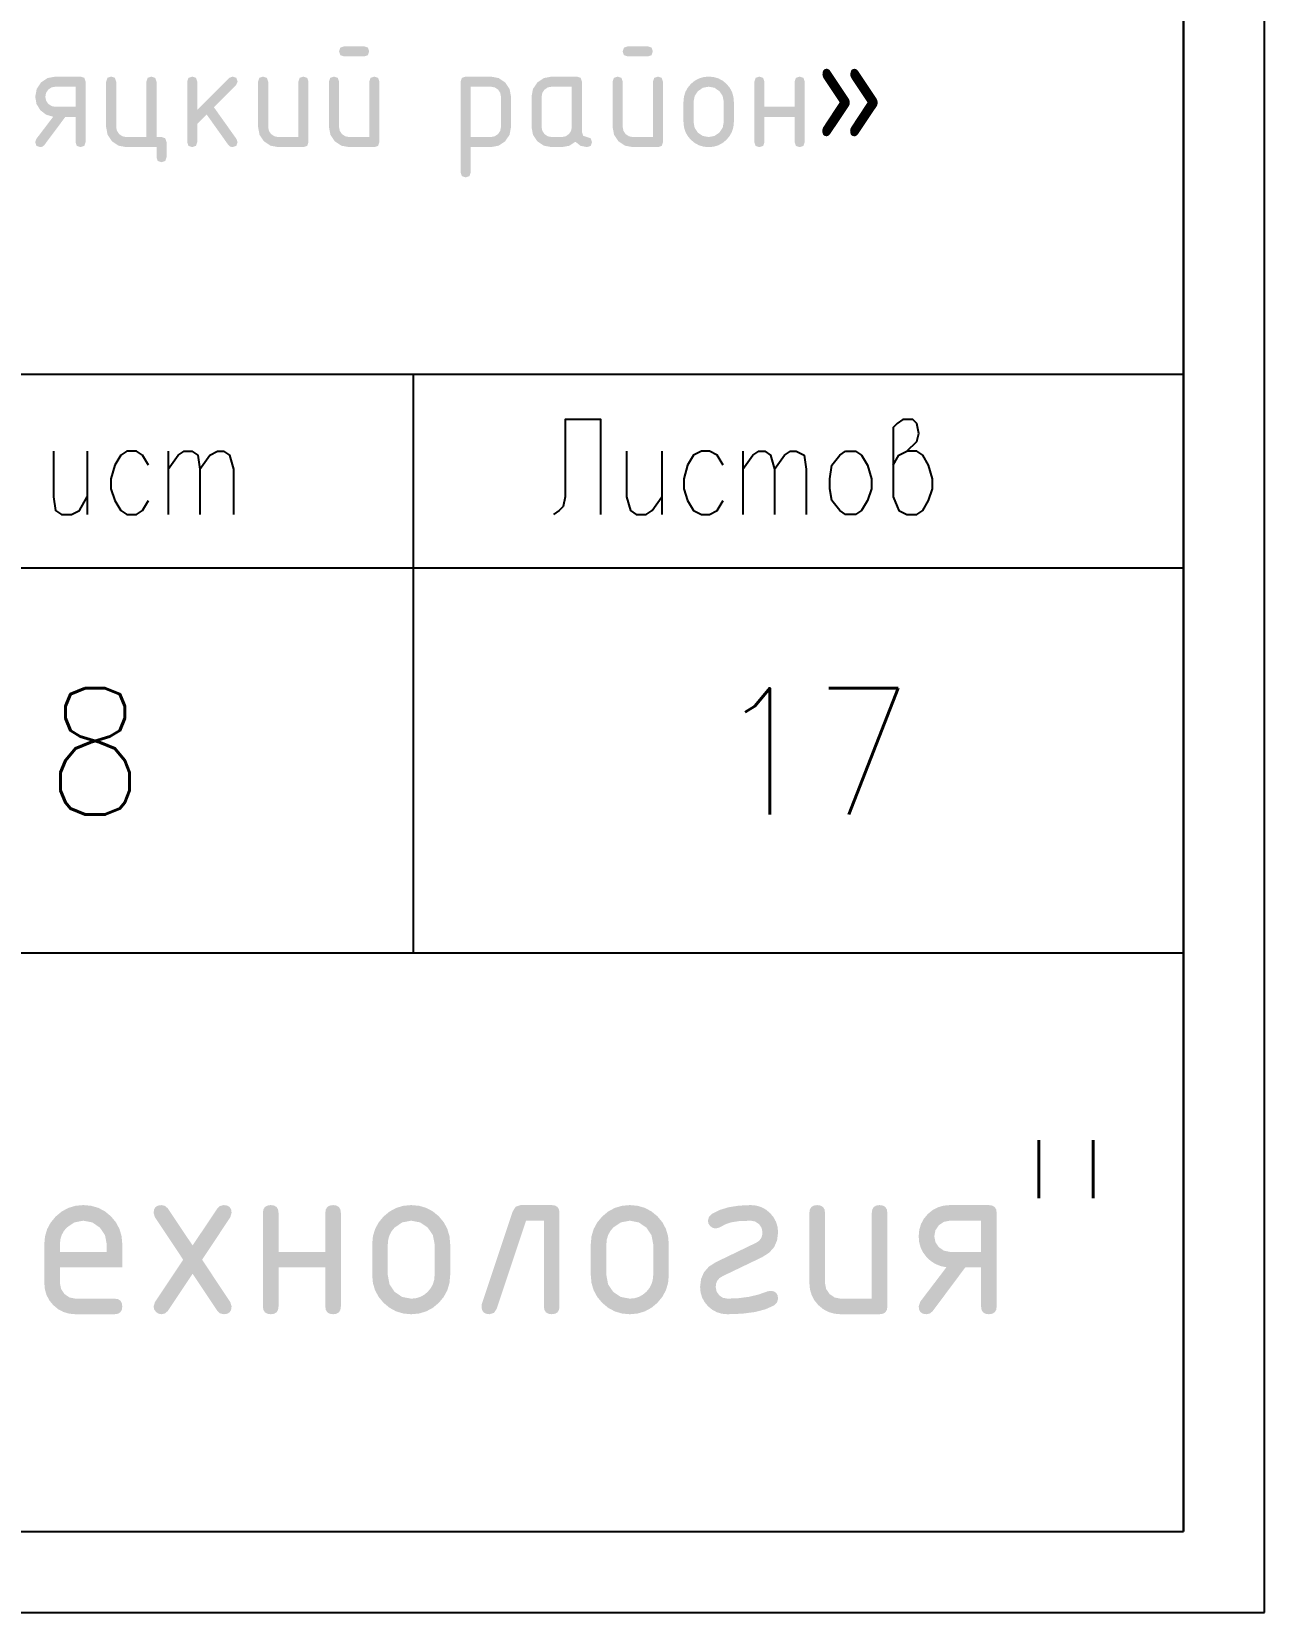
# Model space of a CAD drawing. Header units: millimetres. Extents: x 0 to 420, y 0 to 297.
# Drawn here: x 393.65 to 420.07, y 0 to 33.89 of the extents above; entities that cross this region are included whole.
import ezdxf

# ---------------------------------------------------------------- set-up
doc = ezdxf.new("R2010")
doc.units = ezdxf.units.MM
doc.layers.get('0').update_dxf_attribs({"linetype": 'CONTINUOUS'})
doc.styles.get("Standard").update_dxf_attribs({"font": 'STANDARD'})

msp = doc.modelspace()

# ---------------------------------------------------------------- hatches: boundary and pattern name
at = {"true_color": 0x000007}
h = msp.add_hatch(color=0, dxfattribs=at)
h.paths.add_polyline_path([(401.103784, 32.815617), (401.103784, 31.51971), (401.076636, 31.438613), (400.995746, 31.411672), (400.456106, 31.411672), (400.28833, 31.442816), (400.149079, 31.536798), (400.055097, 31.676049), (400.023953, 31.843825), (400.023953, 32.815617), (400.050894, 32.896508), (400.131991, 32.923655), (400.212882, 32.896508), (400.240029, 32.815617), (400.240029, 31.843825), (400.255808, 31.761073), (400.303419, 31.691138), (400.373355, 31.643527), (400.456106, 31.627748), (400.887707, 31.627748), (400.887707, 32.815617), (400.914648, 32.896508), (400.995746, 32.923655), (401.076636, 32.896508)], flags=0)
h.paths.add_polyline_path([(400.778016, 33.355808), (400.348068, 33.355808), (400.26697, 33.382749), (400.240029, 33.463846), (400.26697, 33.544737), (400.348068, 33.571885), (400.778016, 33.571885), (400.858906, 33.544737), (400.886054, 33.463846), (400.858906, 33.382749)], flags=0)
h = msp.add_hatch(color=0, dxfattribs=at)
h.paths.add_polyline_path([(407.183478, 32.815617), (407.183478, 31.51971), (407.156331, 31.438613), (407.07544, 31.411672), (406.5358, 31.411672), (406.368024, 31.442816), (406.228773, 31.536798), (406.134791, 31.676049), (406.103647, 31.843825), (406.103647, 32.815617), (406.130588, 32.896508), (406.211685, 32.923655), (406.292576, 32.896508), (406.319724, 32.815617), (406.319724, 31.843825), (406.335502, 31.761073), (406.383113, 31.691138), (406.453049, 31.643527), (406.5358, 31.627748), (406.967402, 31.627748), (406.967402, 32.815617), (406.994342, 32.896508), (407.07544, 32.923655), (407.156331, 32.896508)], flags=0)
h.paths.add_polyline_path([(406.85771, 33.355808), (406.427762, 33.355808), (406.346664, 33.382749), (406.319724, 33.463846), (406.346664, 33.544737), (406.427762, 33.571885), (406.85771, 33.571885), (406.938601, 33.544737), (406.965748, 33.463846), (406.938601, 33.382749)], flags=0)
h = msp.add_hatch(color=0, dxfattribs=at)
h.paths.add_polyline_path([(394.113439, 32.063208), (393.96089, 32.107857), (393.83728, 32.203768), (393.7557, 32.33606), (393.728691, 32.491503), (393.759834, 32.659072), (393.853817, 32.79853), (393.993067, 32.892305), (394.160844, 32.923655), (394.700483, 32.923655), (394.781374, 32.896508), (394.808521, 32.815617), (394.808521, 31.51971), (394.781374, 31.438613), (394.700483, 31.411672), (394.619386, 31.438613), (394.592445, 31.51971), (394.592445, 32.059901), (394.373613, 32.059901), (393.92327, 31.455769), (393.885167, 31.422558), (393.836729, 31.411672), (393.755631, 31.438613), (393.728691, 31.51971), (393.749637, 31.585305)], flags=0)
h.paths.add_polyline_path([(393.944767, 32.491503), (393.960546, 32.409234), (394.008157, 32.339367), (394.078092, 32.291756), (394.160844, 32.275977), (394.592445, 32.275977), (394.592445, 32.707579), (394.160844, 32.707579), (394.077197, 32.691869), (394.007606, 32.64474), (393.960477, 32.574943)], flags=0)
for points in [[(396.435641, 31.627748), (396.516532, 31.600601), (396.543679, 31.51971), (396.543679, 31.195595), (396.516532, 31.114705), (396.435641, 31.087557), (396.354544, 31.114705), (396.327603, 31.195595), (396.327603, 31.411672), (395.679925, 31.411672), (395.512149, 31.443091), (395.372898, 31.537349), (395.278916, 31.676944), (395.247772, 31.843825), (395.247772, 32.815617), (395.274713, 32.896508), (395.35581, 32.923655), (395.436701, 32.896508), (395.463849, 32.815617), (395.463849, 31.843825), (395.479627, 31.761073), (395.527238, 31.691138), (395.597174, 31.643527), (395.679925, 31.627748), (396.111527, 31.627748), (396.111527, 32.815617), (396.138467, 32.896508), (396.219565, 32.923655), (396.300456, 32.896508), (396.327603, 32.815617), (396.327603, 31.627748)], [(397.201866, 32.21369), (397.880964, 32.892787), (397.957583, 32.923655), (398.038473, 32.896508), (398.065621, 32.815617), (398.033099, 32.740652), (397.558503, 32.266056), (398.044675, 31.581997), (398.065621, 31.518056), (398.038473, 31.438199), (397.957583, 31.411672), (397.906251, 31.422972), (397.867735, 31.457423), (397.40306, 32.110613), (397.201866, 31.909419), (397.201866, 31.51971), (397.174719, 31.438613), (397.093828, 31.411672), (397.012731, 31.438613), (396.98579, 31.51971), (396.98579, 32.815617), (397.012731, 32.896508), (397.093828, 32.923655), (397.174719, 32.896508), (397.201866, 32.815617)], [(399.584702, 32.815617), (399.584702, 31.51971), (399.557555, 31.438613), (399.476664, 31.411672), (398.937024, 31.411672), (398.769248, 31.442816), (398.629997, 31.536798), (398.536015, 31.676049), (398.504872, 31.843825), (398.504872, 32.815617), (398.531812, 32.896508), (398.61291, 32.923655), (398.693801, 32.896508), (398.720948, 32.815617), (398.720948, 31.843825), (398.736726, 31.761073), (398.784338, 31.691138), (398.854273, 31.643527), (398.937024, 31.627748), (399.368626, 31.627748), (399.368626, 32.815617), (399.395567, 32.896508), (399.476664, 32.923655), (399.557555, 32.896508)], [(409.357887, 32.059901), (409.357887, 31.51971), (409.330739, 31.438613), (409.249848, 31.411672), (409.168751, 31.438613), (409.14181, 31.51971), (409.14181, 32.815617), (409.168751, 32.896508), (409.249848, 32.923655), (409.330739, 32.896508), (409.357887, 32.815617), (409.357887, 32.275977), (410.005565, 32.275977), (410.005565, 32.815617), (410.032505, 32.896508), (410.113603, 32.923655), (410.194494, 32.896508), (410.221641, 32.815617), (410.221641, 31.51971), (410.194494, 31.438613), (410.113603, 31.411672), (410.032505, 31.438613), (410.005565, 31.51971), (410.005565, 32.059901)], [(397.304234, 7.561335), (397.909468, 6.652381), (397.937029, 6.558674), (397.926591, 6.485604), (397.895275, 6.433411), (397.843081, 6.402095), (397.770011, 6.391656), (397.689534, 6.409915), (397.630553, 6.464968), (397.101387, 7.260371), (396.57222, 6.464968), (396.513516, 6.409915), (396.433314, 6.391656), (396.36958, 6.403783), (396.315354, 6.440714), (396.278147, 6.49494), (396.265744, 6.558674), (396.293856, 6.652381), (396.899091, 7.561335), (396.293856, 8.470289), (396.265744, 8.563995), (396.276192, 8.637152), (396.307568, 8.689535), (396.359925, 8.72104), (396.433314, 8.731565), (396.513516, 8.71303), (396.57222, 8.657702), (397.101387, 7.865606), (397.630553, 8.657702), (397.689534, 8.71303), (397.770011, 8.731565), (397.843081, 8.721238), (397.895275, 8.690293), (397.926591, 8.63878), (397.937029, 8.566751), (397.909468, 8.470289)], [(398.942961, 7.394317), (398.942961, 6.558674), (398.932523, 6.485604), (398.901207, 6.433411), (398.849014, 6.402095), (398.775943, 6.391656), (398.702554, 6.402095), (398.650197, 6.433411), (398.618821, 6.485604), (398.608374, 6.558674), (398.608374, 8.563995), (398.618821, 8.637152), (398.650197, 8.689535), (398.702554, 8.72104), (398.775943, 8.731565), (398.849014, 8.72104), (398.901207, 8.689535), (398.932523, 8.637152), (398.942961, 8.563995), (398.942961, 7.728904), (399.945622, 7.728904), (399.945622, 8.563995), (399.956061, 8.637152), (399.987377, 8.689535), (400.03957, 8.72104), (400.11264, 8.731565), (400.185711, 8.72104), (400.237904, 8.689535), (400.26922, 8.637152), (400.279658, 8.563995), (400.279658, 6.558674), (400.26922, 6.485604), (400.237904, 6.433411), (400.185711, 6.402095), (400.11264, 6.391656), (400.03957, 6.402095), (399.987377, 6.433411), (399.956061, 6.485604), (399.945622, 6.558674), (399.945622, 7.394317)], [(404.129275, 8.731565), (404.797899, 8.731565), (404.870969, 8.72104), (404.923162, 8.689535), (404.954478, 8.637152), (404.964917, 8.563995), (404.964917, 6.558674), (404.954478, 6.485604), (404.923162, 6.433411), (404.870969, 6.402095), (404.797899, 6.391656), (404.724828, 6.402095), (404.672635, 6.433411), (404.641319, 6.485604), (404.630881, 6.558674), (404.630881, 8.396977), (404.248337, 8.396977), (403.617747, 6.505758), (403.559525, 6.420181), (403.461202, 6.391656), (403.387813, 6.402215), (403.335456, 6.433962), (403.30408, 6.486999), (403.293632, 6.56143), (403.301349, 6.612142), (403.962256, 8.594863), (404.026749, 8.697321)], [(409.483157, 6.893262), (409.556228, 6.882737), (409.608421, 6.851232), (409.639737, 6.798849), (409.650176, 6.725692), (409.62668, 6.640254), (409.556469, 6.576313), (409.373845, 6.495371), (409.147605, 6.437682), (408.877751, 6.403145), (408.564282, 6.391656), (408.447191, 6.40231), (408.339041, 6.434306), (408.239883, 6.487697), (408.149768, 6.562533), (408.074932, 6.652329), (408.021541, 6.751324), (407.989545, 6.859414), (407.978891, 6.976495), (407.999777, 7.147234), (408.062469, 7.292342), (408.167019, 7.411818), (408.313479, 7.505662), (409.179438, 7.923483), (409.239167, 7.962154), (409.281895, 8.012091), (409.307569, 8.073397), (409.316139, 8.146174), (409.297605, 8.242568), (409.242276, 8.323666), (409.161248, 8.378511), (409.065336, 8.396977), (408.816531, 8.38802), (408.642554, 8.361699), (408.522734, 8.319669), (408.391751, 8.250354), (408.313479, 8.229959), (408.251122, 8.242499), (408.196621, 8.280671), (408.158932, 8.334897), (408.14646, 8.396977), (408.16844, 8.479246), (408.234655, 8.544152), (408.396617, 8.62599), (408.589017, 8.684574), (408.811906, 8.7198), (409.065336, 8.731565), (409.18234, 8.720825), (409.290301, 8.688639), (409.38927, 8.635059), (409.479299, 8.560137), (409.553902, 8.470108), (409.607319, 8.371139), (409.639444, 8.263178), (409.650176, 8.146174), (409.6291, 7.975435), (409.565909, 7.830328), (409.460652, 7.710852), (409.313383, 7.617008), (408.455141, 7.204699), (408.393009, 7.164701), (408.348756, 7.113335), (408.322281, 7.050599), (408.313479, 6.976495), (408.331738, 6.880102), (408.38679, 6.799004), (408.467681, 6.743951), (408.564282, 6.725692), (408.800736, 6.735321), (409.022204, 6.764278), (409.228582, 6.812664), (409.419768, 6.880584)], [(411.992805, 8.563995), (411.992805, 6.558674), (411.982366, 6.485604), (411.95105, 6.433411), (411.898857, 6.402095), (411.825787, 6.391656), (410.990144, 6.391656), (410.854976, 6.403748), (410.73066, 6.440025), (410.617299, 6.500487), (410.514997, 6.585133), (410.430351, 6.687435), (410.369889, 6.800796), (410.333612, 6.925112), (410.32152, 7.06028), (410.32152, 8.563995), (410.331967, 8.637152), (410.363344, 8.689535), (410.4157, 8.72104), (410.48909, 8.731565), (410.56216, 8.72104), (410.614353, 8.689535), (410.645669, 8.637152), (410.656108, 8.563995), (410.656108, 7.06028), (410.680637, 6.932812), (410.754775, 6.82436), (410.862745, 6.750222), (410.990144, 6.725692), (411.658768, 6.725692), (411.658768, 8.563995), (411.669207, 8.637152), (411.700523, 8.689535), (411.752716, 8.72104), (411.825787, 8.731565), (411.898857, 8.72104), (411.95105, 8.689535), (411.982366, 8.637152)]]:
    msp.add_hatch(color=0, dxfattribs=at).paths.add_polyline_path(points, flags=0)
h = msp.add_hatch(color=0, dxfattribs=at)
h.paths.add_polyline_path([(402.846548, 32.815617), (402.873489, 32.896508), (402.954586, 32.923655), (403.494777, 32.923655), (403.661864, 32.892305), (403.801253, 32.79853), (403.895028, 32.659072), (403.926379, 32.491503), (403.926379, 31.843825), (403.895028, 31.676944), (403.801253, 31.537349), (403.661864, 31.443091), (403.494777, 31.411672), (403.062624, 31.411672), (403.062624, 30.871481), (403.035477, 30.79059), (402.954586, 30.763443), (402.873489, 30.79059), (402.846548, 30.871481)], flags=0)
h.paths.add_polyline_path([(403.062624, 32.707579), (403.062624, 31.627748), (403.494777, 31.627748), (403.577735, 31.643458), (403.647464, 31.690587), (403.694593, 31.760178), (403.710302, 31.843825), (403.710302, 32.491503), (403.694662, 32.575839), (403.648015, 32.645292), (403.578631, 32.691938), (403.494777, 32.707579)], flags=0)
h = msp.add_hatch(color=0, dxfattribs=at)
h.paths.add_polyline_path([(405.229384, 32.707579), (404.797782, 32.707579), (404.714135, 32.691869), (404.644544, 32.64474), (404.597415, 32.574943), (404.581706, 32.491503), (404.581706, 31.843825), (404.597484, 31.761073), (404.645096, 31.691138), (404.715031, 31.643527), (404.797782, 31.627748), (405.013859, 31.627748), (405.096817, 31.643458), (405.166545, 31.690587), (405.213674, 31.760178), (405.229384, 31.843825)], flags=0)
h.paths.add_polyline_path([(405.661537, 31.51971), (405.634389, 31.438613), (405.553498, 31.411672), (405.416384, 31.440266), (405.306554, 31.526325), (405.173435, 31.440266), (405.013859, 31.411672), (404.797782, 31.411672), (404.630006, 31.442816), (404.490755, 31.536798), (404.396773, 31.676049), (404.365629, 31.843825), (404.365629, 32.491503), (404.396773, 32.659072), (404.490755, 32.79853), (404.630006, 32.892305), (404.797782, 32.923655), (405.337422, 32.923655), (405.418313, 32.896508), (405.44546, 32.815617), (405.44546, 31.735786), (405.472401, 31.654689), (405.553498, 31.627748), (405.634389, 31.600601)], flags=0)
h = msp.add_hatch(color=0, dxfattribs=at)
h.paths.add_polyline_path([(407.622729, 31.951863), (407.622729, 32.383464), (407.632556, 32.491365), (407.662072, 32.590997), (407.711328, 32.682361), (407.780376, 32.765457), (407.863481, 32.834591), (407.954905, 32.884037), (408.054701, 32.913742), (408.16292, 32.923655), (408.271845, 32.913845), (408.372037, 32.88445), (408.463444, 32.835521), (408.546014, 32.76711), (408.614425, 32.684531), (408.663354, 32.593064), (408.69275, 32.492708), (408.70256, 32.383464), (408.70256, 31.951863), (408.692646, 31.843644), (408.662941, 31.743848), (408.613495, 31.652424), (408.544361, 31.569319), (408.461274, 31.500271), (408.36997, 31.451015), (408.270501, 31.421499), (408.16292, 31.411672), (408.054701, 31.421499), (407.954905, 31.451015), (407.863481, 31.500271), (407.780376, 31.569319), (407.711328, 31.652424), (407.662072, 31.743848), (407.632556, 31.843644)], flags=0)
h.paths.add_polyline_path([(408.486483, 31.951863), (408.486483, 32.383464), (408.462643, 32.507832), (408.391674, 32.61277), (408.287012, 32.683739), (408.16292, 32.707579), (408.038138, 32.683739), (407.933614, 32.61277), (407.862439, 32.507832), (407.838805, 32.383464), (407.838805, 31.951863), (407.862094, 31.826117), (407.932512, 31.721455), (408.037174, 31.651037), (408.16292, 31.627748), (408.287012, 31.651382), (408.391674, 31.722557), (408.462643, 31.827081)], flags=0)
h = msp.add_hatch(color=0, dxfattribs=at)
h.paths.add_polyline_path([(394.758758, 8.396977), (394.566452, 8.360184), (394.404326, 8.249803), (394.340023, 8.172495), (394.294221, 8.087745), (394.266815, 7.995555), (394.257703, 7.895922), (394.257703, 7.728904), (395.260363, 7.728904), (395.260363, 7.895922), (395.22357, 8.087745), (395.113189, 8.249803), (394.951063, 8.360184)], flags=0)
h.paths.add_polyline_path([(394.257703, 7.394317), (394.257703, 7.06028), (394.282232, 6.932812), (394.35637, 6.82436), (394.46434, 6.750222), (394.591739, 6.725692), (395.427382, 6.725692), (395.500452, 6.715254), (395.552645, 6.683938), (395.583961, 6.631745), (395.5944, 6.558674), (395.583961, 6.485604), (395.552645, 6.433411), (395.500452, 6.402095), (395.427382, 6.391656), (394.591739, 6.391656), (394.456571, 6.403748), (394.332255, 6.440025), (394.218894, 6.500487), (394.116592, 6.585133), (394.031946, 6.687435), (393.971484, 6.800796), (393.935207, 6.925112), (393.923115, 7.06028), (393.923115, 7.895922), (393.938325, 8.062743), (393.984024, 8.216799), (394.060316, 8.358142), (394.167304, 8.486825), (394.295995, 8.593899), (394.437399, 8.67038), (394.591619, 8.716269), (394.758758, 8.731565), (394.927946, 8.716389), (395.083286, 8.670931), (395.224776, 8.595294), (395.352416, 8.489581), (395.458129, 8.36163), (395.533766, 8.220037), (395.579224, 8.064801), (395.5944, 7.895922), (395.5944, 7.394317)], flags=0)
h = msp.add_hatch(color=0, dxfattribs=at)
h.paths.add_polyline_path([(400.951003, 7.227298), (400.951003, 7.895922), (400.966213, 8.062743), (401.011912, 8.216799), (401.088204, 8.358142), (401.195191, 8.486825), (401.323883, 8.593899), (401.465287, 8.67038), (401.619507, 8.716269), (401.786645, 8.731565), (401.955834, 8.716389), (402.111173, 8.670931), (402.252663, 8.595294), (402.380304, 8.489581), (402.486017, 8.36163), (402.561654, 8.220037), (402.607112, 8.064801), (402.622288, 7.895922), (402.622288, 7.227298), (402.607, 7.06016), (402.561172, 6.90594), (402.484854, 6.764536), (402.378099, 6.635844), (402.249408, 6.528857), (402.108004, 6.452565), (401.953784, 6.406866), (401.786645, 6.391656), (401.619507, 6.406866), (401.465287, 6.452565), (401.323883, 6.528857), (401.195191, 6.635844), (401.088204, 6.764536), (401.011912, 6.90594), (400.966213, 7.06016)], flags=0)
h.paths.add_polyline_path([(402.288251, 7.227298), (402.288251, 7.895922), (402.251458, 8.087745), (402.141077, 8.249803), (401.978951, 8.360184), (401.786645, 8.396977), (401.59434, 8.360184), (401.432214, 8.249803), (401.367911, 8.172495), (401.322109, 8.087745), (401.294703, 7.995555), (401.285591, 7.895922), (401.285591, 7.227298), (401.321971, 7.033133), (401.431112, 6.871213), (401.592755, 6.762073), (401.786645, 6.725692), (401.886596, 6.734805), (401.978951, 6.76221), (402.06376, 6.808013), (402.141077, 6.872316), (402.205466, 6.949641), (402.251458, 7.034511), (402.279053, 7.127029)], flags=0)
h = msp.add_hatch(color=0, dxfattribs=at)
h.paths.add_polyline_path([(405.636262, 7.227298), (405.636262, 7.895922), (405.651472, 8.062743), (405.697171, 8.216799), (405.773463, 8.358142), (405.88045, 8.486825), (406.009142, 8.593899), (406.150545, 8.67038), (406.304765, 8.716269), (406.471904, 8.731565), (406.641093, 8.716389), (406.796432, 8.670931), (406.937922, 8.595294), (407.065563, 8.489581), (407.171276, 8.36163), (407.246913, 8.220037), (407.292371, 8.064801), (407.307546, 7.895922), (407.307546, 7.227298), (407.292259, 7.06016), (407.24643, 6.90594), (407.170113, 6.764536), (407.063358, 6.635844), (406.934666, 6.528857), (406.793262, 6.452565), (406.639043, 6.406866), (406.471904, 6.391656), (406.304765, 6.406866), (406.150545, 6.452565), (406.009142, 6.528857), (405.88045, 6.635844), (405.773463, 6.764536), (405.697171, 6.90594), (405.651472, 7.06016)], flags=0)
h.paths.add_polyline_path([(406.97351, 7.227298), (406.97351, 7.895922), (406.936716, 8.087745), (406.826335, 8.249803), (406.664209, 8.360184), (406.471904, 8.396977), (406.279599, 8.360184), (406.117473, 8.249803), (406.05317, 8.172495), (406.007367, 8.087745), (405.979962, 7.995555), (405.970849, 7.895922), (405.970849, 7.227298), (406.007229, 7.033133), (406.11637, 6.871213), (406.278014, 6.762073), (406.471904, 6.725692), (406.571855, 6.734805), (406.664209, 6.76221), (406.749019, 6.808013), (406.826335, 6.872316), (406.890724, 6.949641), (406.936716, 7.034511), (406.964311, 7.127029)], flags=0)
h = msp.add_hatch(color=0, dxfattribs=at)
h.paths.add_polyline_path([(413.259462, 7.399278), (413.13574, 7.424074), (413.023335, 7.468662), (412.922196, 7.53299), (412.83227, 7.617008), (412.758562, 7.714977), (412.706042, 7.821991), (412.674605, 7.937996), (412.664149, 8.062941), (412.676242, 8.198023), (412.712519, 8.32215), (412.77298, 8.435321), (412.857626, 8.537537), (412.959928, 8.622269), (413.073289, 8.68292), (413.197605, 8.719386), (413.332774, 8.731565), (414.168416, 8.731565), (414.241486, 8.72104), (414.29368, 8.689535), (414.324996, 8.637152), (414.335434, 8.563995), (414.335434, 6.558674), (414.324996, 6.485604), (414.29368, 6.433411), (414.241486, 6.402095), (414.168416, 6.391656), (414.095345, 6.402095), (414.043152, 6.433411), (414.011836, 6.485604), (414.001398, 6.558674), (414.001398, 7.394317), (413.661849, 7.394317), (412.965664, 6.460007), (412.906546, 6.408675), (412.831719, 6.391656), (412.75833, 6.402095), (412.705973, 6.433411), (412.674597, 6.485604), (412.664149, 6.558674), (412.697222, 6.660098)], flags=0)
h.paths.add_polyline_path([(412.998737, 8.062941), (413.023266, 7.935541), (413.097405, 7.827572), (413.205374, 7.753433), (413.332774, 7.728904), (414.001398, 7.728904), (414.001398, 8.396977), (413.332774, 8.396977), (413.20372, 8.372586), (413.095751, 8.299412), (413.022853, 8.191512)], flags=0)

# ---------------------------------------------------------------- linework, layer by layer
at = {"color": 0, "true_color": 0x000007}
for points in [[(0.211668, 0), (420.073667, 0), (420.073667, 296.925999), (0.211668, 296.925999)], [(7.239002, 1.735667), (418.338, 1.735667), (418.338, 295.190332), (7.239002, 295.190332)], [(411.099, 24.892), (411.310667, 24.892), (411.437667, 24.807333), (411.564667, 24.595667), (411.649333, 24.299333), (411.649333, 24.087667), (411.564667, 23.833667), (411.437667, 23.622), (411.310667, 23.537333), (411.099, 23.537333), (410.972, 23.622), (410.802667, 23.833667), (410.760333, 24.087667), (410.760333, 24.299333), (410.802667, 24.595667), (410.972, 24.807333)]]:
    msp.add_lwpolyline(points, close=True, dxfattribs=at)
for points in [[(418.338, 47.159333), (418.338, 1.735667)], [(265.472334, 26.543), (418.338, 26.543)], [(401.828, 26.543), (401.828, 14.139333)], [(405.849667, 23.537333), (405.849667, 25.569333), (405.087667, 25.569333), (405.087667, 23.918333), (405.045333, 23.706667), (404.960667, 23.622), (404.833667, 23.537333)], [(412.115, 24.595667), (412.242, 24.807333), (412.411333, 24.892), (412.623, 25.103667), (412.665333, 25.273), (412.623, 25.484667), (412.538333, 25.569333), (412.326667, 25.569333), (412.199667, 25.484667), (412.115, 25.4), (412.115, 23.918333), (412.199667, 23.706667), (412.242, 23.622), (412.411333, 23.537333), (412.623, 23.537333), (412.75, 23.622), (412.877, 23.833667), (412.961667, 24.087667), (412.961667, 24.299333), (412.877, 24.595667), (412.75, 24.807333), (412.623, 24.892), (412.411333, 24.892)], [(394.123333, 24.892), (394.123333, 23.918333), (394.165667, 23.622), (394.292667, 23.537333), (394.504333, 23.537333), (394.673667, 23.622), (394.843, 23.918333)], [(394.843, 24.892), (394.843, 23.537333)], [(396.155333, 24.595667), (396.028333, 24.807333), (395.901333, 24.892), (395.689667, 24.892), (395.562667, 24.807333), (395.435667, 24.595667), (395.351, 24.299333), (395.351, 24.087667), (395.435667, 23.833667), (395.562667, 23.622), (395.689667, 23.537333), (395.901333, 23.537333), (396.028333, 23.622), (396.155333, 23.833667)], [(396.578667, 24.892), (396.578667, 23.537333)], [(396.578667, 24.511), (396.790333, 24.807333), (396.917333, 24.892), (397.086667, 24.892), (397.213667, 24.807333), (397.256, 24.511), (397.256, 23.537333)], [(397.256, 24.511), (397.467667, 24.807333), (397.637, 24.892), (397.764, 24.892), (397.891, 24.807333), (397.975667, 24.511), (397.975667, 23.537333)], [(406.4, 24.892), (406.4, 23.918333), (406.484667, 23.622), (406.611667, 23.537333), (406.823333, 23.537333), (406.950333, 23.622), (407.162, 23.918333)], [(407.162, 24.892), (407.162, 23.537333)], [(408.474333, 24.595667), (408.347333, 24.807333), (408.178, 24.892), (408.008667, 24.892), (407.839333, 24.807333), (407.712333, 24.595667), (407.627667, 24.299333), (407.627667, 24.087667), (407.712333, 23.833667), (407.839333, 23.622), (408.008667, 23.537333), (408.178, 23.537333), (408.347333, 23.622), (408.474333, 23.833667)], [(408.897667, 24.892), (408.897667, 23.537333)], [(408.897667, 24.511), (409.109333, 24.807333), (409.236333, 24.892), (409.363333, 24.892), (409.490333, 24.807333), (409.575, 24.511), (409.575, 23.537333)], [(409.575, 24.511), (409.786667, 24.807333), (409.913667, 24.892), (410.040667, 24.892), (410.21, 24.807333), (410.252333, 24.511), (410.252333, 23.537333)], [(377.020667, 22.394333), (418.338, 22.394333)], [(319.193334, 14.139333), (418.338, 14.139333)], [(265.472334, 1.735667), (418.338, 1.735667)]]:
    msp.add_lwpolyline(points, dxfattribs=at)

# ---------------------------------------------------------------- texts
at = {"color": 0, "true_color": 0x000007, "attachment_point": 1}
for s, insert, char_height, width in [('»', (410.466556, 33.829546), 2.417872, 1.3432622), ('8', (393.954007, 19.811351), 2.708691, 1.20386267), ('17', (408.308514, 19.811109), 2.708691, 2.70869088), ('"', (414.65879, 10.120336), 3.728685, 1.24289501)]:
    msp.add_mtext(s, dxfattribs=dict(at, insert=insert, char_height=char_height, width=width))

doc.saveas('drawing.dxf')
